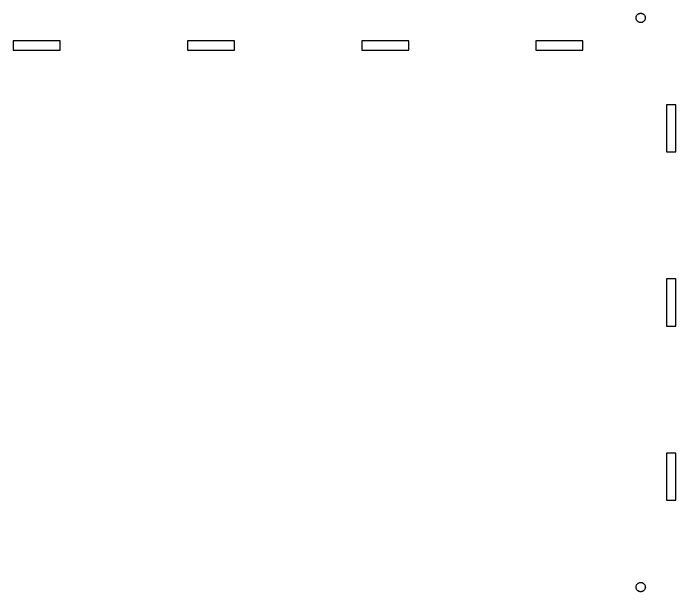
# Model space of a CAD drawing. Header units: millimetres. Extents: x 23 to 531, y -332 to -11.
# Drawn here: x 302.9 to 531.1, y -210.6 to -11.4 of the extents above; entities that cross this region are included whole.
import ezdxf

# ---------------------------------------------------------------- set-up
doc = ezdxf.new("R2010")
doc.units = ezdxf.units.MM
doc.layers.add('cut_inner', color=7, linetype='Continuous')

msp = doc.modelspace()

# ---------------------------------------------------------------- linework, layer by layer
at = {"layer": 'cut_inner'}
for points in [[(517.4, -13), (517.41, -12.84), (517.43, -12.69), (517.47, -12.54), (517.52, -12.39), (517.59, -12.25), (517.67, -12.11), (517.76, -11.98), (517.87, -11.87), (517.98, -11.76), (518.11, -11.67), (518.25, -11.59), (518.39, -11.52), (518.54, -11.47), (518.69, -11.43), (518.84, -11.41), (519, -11.4), (519.16, -11.41), (519.31, -11.43), (519.46, -11.47), (519.61, -11.52), (519.75, -11.59), (519.89, -11.67), (520.02, -11.76), (520.13, -11.87), (520.24, -11.98), (520.33, -12.11), (520.41, -12.25), (520.48, -12.39), (520.53, -12.54), (520.57, -12.69), (520.59, -12.84), (520.6, -13), (520.59, -13.16), (520.57, -13.31), (520.53, -13.46), (520.48, -13.61), (520.41, -13.75), (520.33, -13.89), (520.24, -14.02), (520.13, -14.13), (520.02, -14.24), (519.89, -14.33), (519.75, -14.41), (519.61, -14.48), (519.46, -14.53), (519.31, -14.57), (519.16, -14.59), (519, -14.6), (518.84, -14.59), (518.69, -14.57), (518.54, -14.53), (518.39, -14.48), (518.25, -14.41), (518.11, -14.33), (517.98, -14.24), (517.87, -14.13), (517.76, -14.02), (517.67, -13.89), (517.59, -13.75), (517.52, -13.61), (517.47, -13.46), (517.43, -13.31), (517.41, -13.16), (517.4, -13)], [(302.9, -24.07), (319.1, -24.07), (319.1, -20.93), (302.9, -20.93)], [(362.9, -24.07), (379.1, -24.07), (379.1, -20.93), (362.9, -20.93)], [(422.9, -24.07), (439.1, -24.07), (439.1, -20.93), (422.9, -20.93)], [(482.9, -24.07), (499.1, -24.07), (499.1, -20.93), (482.9, -20.93)], [(527.92, -59.1), (531.08, -59.1), (531.08, -42.9), (527.92, -42.9)], [(527.92, -119.1), (531.08, -119.1), (531.08, -102.9), (527.92, -102.9)], [(527.92, -179.1), (531.08, -179.1), (531.08, -162.9), (527.92, -162.9)], [(517.4, -209), (517.41, -208.84), (517.43, -208.69), (517.47, -208.54), (517.52, -208.39), (517.59, -208.25), (517.67, -208.11), (517.76, -207.98), (517.87, -207.87), (517.98, -207.76), (518.11, -207.67), (518.25, -207.59), (518.39, -207.52), (518.54, -207.47), (518.69, -207.43), (518.84, -207.41), (519, -207.4), (519.16, -207.41), (519.31, -207.43), (519.46, -207.47), (519.61, -207.52), (519.75, -207.59), (519.89, -207.67), (520.02, -207.76), (520.13, -207.87), (520.24, -207.98), (520.33, -208.11), (520.41, -208.25), (520.48, -208.39), (520.53, -208.54), (520.57, -208.69), (520.59, -208.84), (520.6, -209), (520.59, -209.16), (520.57, -209.31), (520.53, -209.46), (520.48, -209.61), (520.41, -209.75), (520.33, -209.89), (520.24, -210.02), (520.13, -210.13), (520.02, -210.24), (519.89, -210.33), (519.75, -210.41), (519.61, -210.48), (519.46, -210.53), (519.31, -210.57), (519.16, -210.59), (519, -210.6), (518.84, -210.59), (518.69, -210.57), (518.54, -210.53), (518.39, -210.48), (518.25, -210.41), (518.11, -210.33), (517.98, -210.24), (517.87, -210.13), (517.76, -210.02), (517.67, -209.89), (517.59, -209.75), (517.52, -209.61), (517.47, -209.46), (517.43, -209.31), (517.41, -209.16), (517.4, -209)]]:
    msp.add_lwpolyline(points, close=True, dxfattribs=at)

doc.saveas('drawing.dxf')
